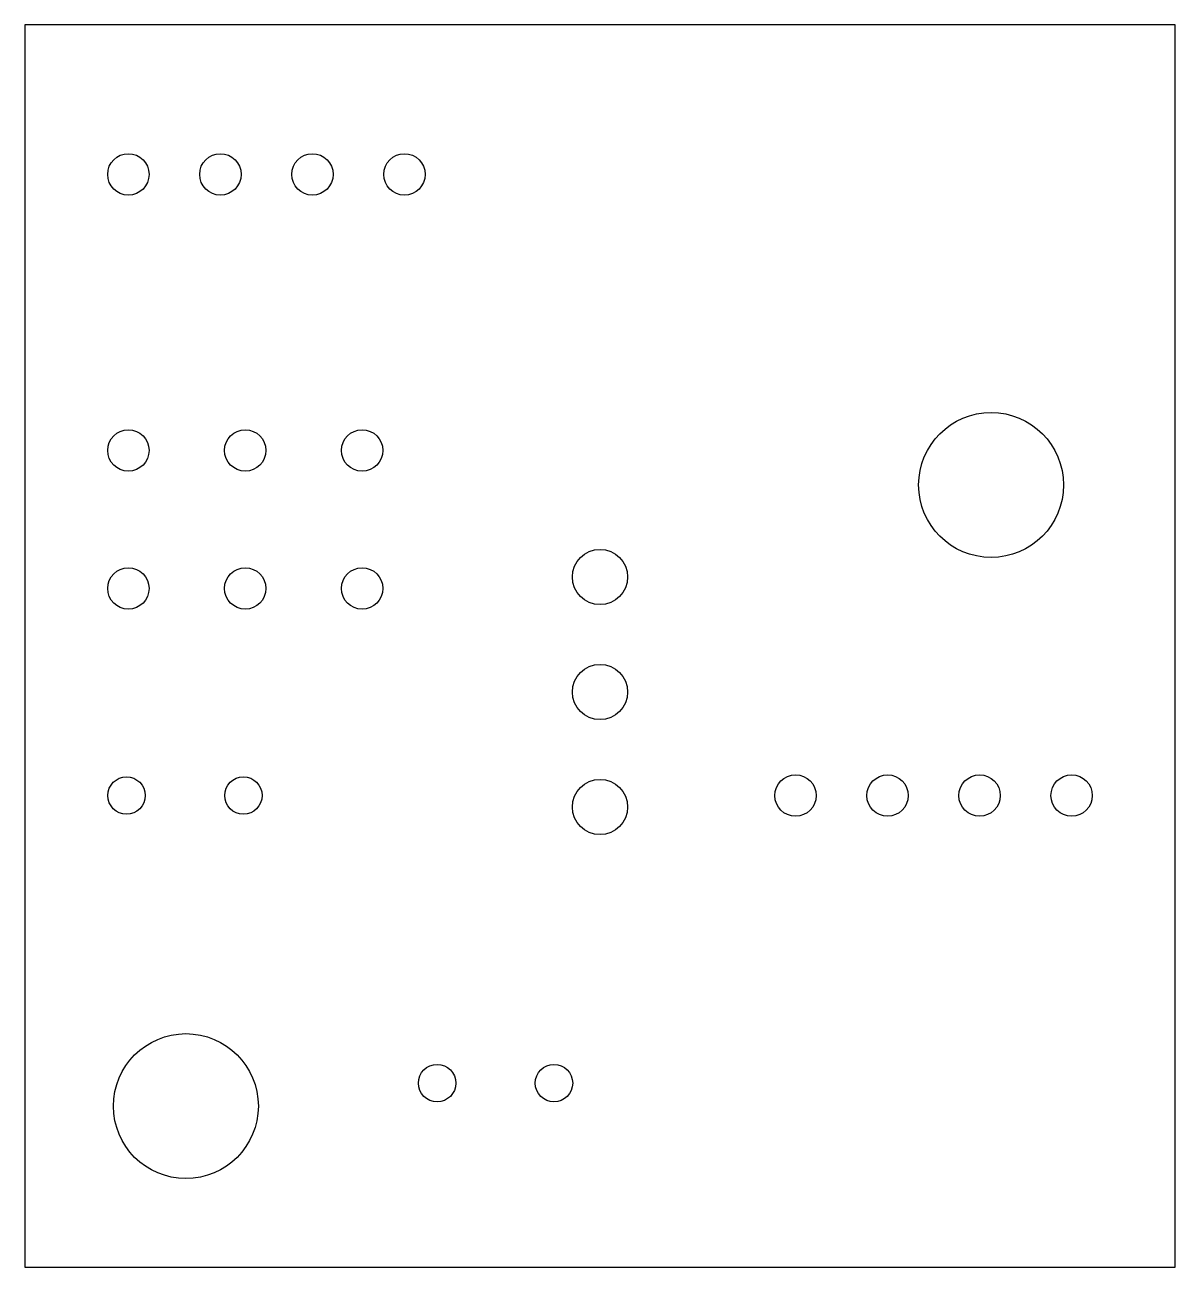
# Model space of a CAD drawing. Extents: x 460 to 485, y 518 to 545.
import ezdxf

# ---------------------------------------------------------------- set-up
doc = ezdxf.new("R2010")
doc.units = 0
doc.layers.get('0').update_dxf_attribs({"linetype": 'CONTINUOUS'})
doc.layers.add('_BOARD', color=254, linetype='CONTINUOUS')
doc.layers.add('_DRILL', color=251, linetype='CONTINUOUS')

# ---------------------------------------------------------------- blocks, each defined once
blk = doc.blocks.new('_HOLE')
blk.add_circle((0, 0), 0.5)

msp = doc.modelspace()

# ---------------------------------------------------------------- linework, layer by layer
at = {"layer": '_BOARD', "color": 3}
msp.add_lwpolyline([(460, 518), (485, 518), (485, 518), (485, 545), (485, 545), (460, 545), (460, 545), (460, 518), (460, 518)], close=True, dxfattribs=at)

# ---------------------------------------------------------------- block references
at = {"layer": '_DRILL'}
for p, xscale, yscale in [((462.25, 541.75), 0.9, 0.9), ((464.25, 541.75), 0.9, 0.9), ((466.25, 541.75), 0.9, 0.9), ((468.25, 541.75), 0.9, 0.9), ((481, 535), 3.15, 3.15), ((462.25, 535.75), 0.9, 0.9), ((464.79, 535.75), 0.9, 0.9), ((467.33, 535.75), 0.9, 0.9), ((472.5, 533), 1.2, 1.2), ((462.25, 532.75), 0.9, 0.9), ((464.79, 532.75), 0.9, 0.9), ((467.33, 532.75), 0.9, 0.9), ((472.5, 530.5), 1.2, 1.2), ((476.75, 528.25), 0.9, 0.9), ((478.75, 528.25), 0.9, 0.9), ((480.75, 528.25), 0.9, 0.9), ((482.75, 528.25), 0.9, 0.9), ((462.21, 528.25), 0.813, 0.813), ((464.75, 528.25), 0.813, 0.813), ((472.5, 528), 1.2, 1.2), ((463.5, 521.5), 3.15, 3.15), ((468.96, 522), 0.813, 0.813), ((471.5, 522), 0.813, 0.813)]:
    msp.add_blockref('_HOLE', p, dxfattribs=dict(at, xscale=xscale, yscale=yscale))

doc.saveas('drawing.dxf')
